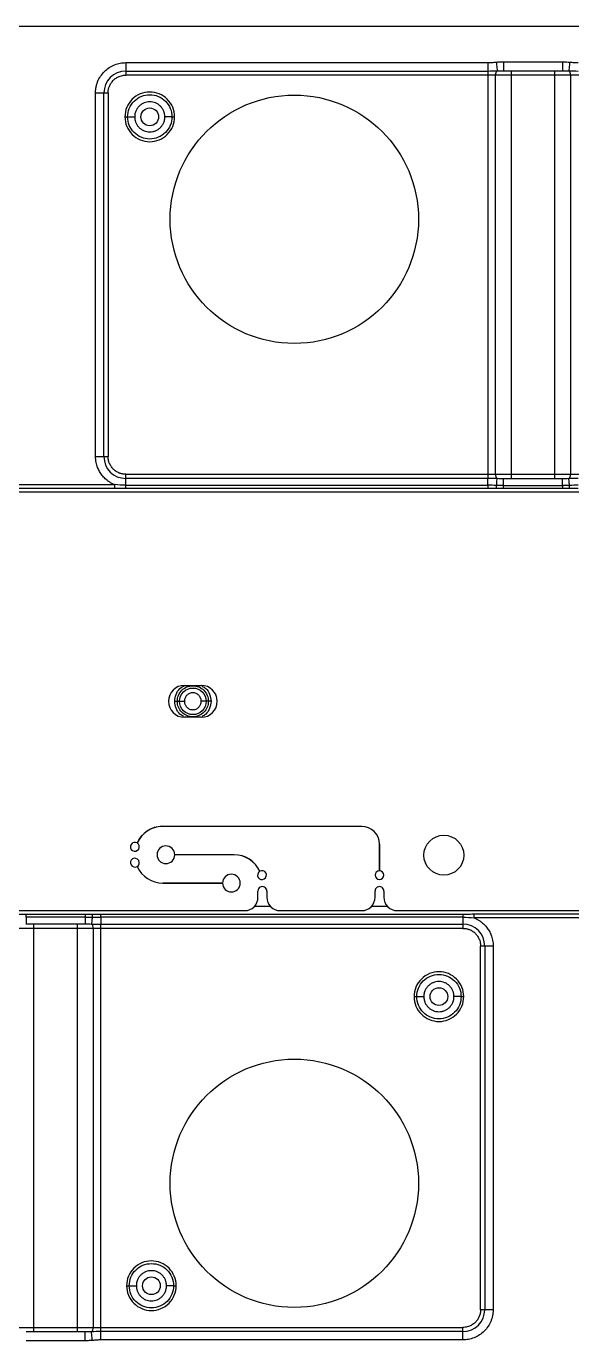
# Model space of a CAD drawing. Header units: millimetres. Extents: x -1 to 1576, y 30 to 633.
# Drawn here: x 1354.3 to 1415.8, y 485.1 to 633.3 of the extents above; entities that cross this region are included whole.
import ezdxf

# ---------------------------------------------------------------- set-up
doc = ezdxf.new("R2010")
doc.units = ezdxf.units.MM

msp = doc.modelspace()

# ---------------------------------------------------------------- linework, layer by layer
at = {"color": 7, "linetype": 'Continuous', "lineweight": 25}
for p, q in [((36.91, 633.28), (1518.3, 633.28)), ((1365.55, 629.19), (1406.36, 629.19)), ((1365.55, 629.19), (1365.55, 627.77)), ((1408.15, 629.27), (1414.77, 629.27)), ((1365.55, 628.24), (1406.36, 628.24)), ((1457.37, 627.77), (1365.55, 627.77)), ((1406.36, 628.24), (1406.36, 582.3)), ((1407.24, 582.77), (1407.24, 627.77)), ((1408.1, 628.27), (1408.15, 628.28)), ((1408.15, 628.27), (1414.77, 628.27)), ((1408.98, 628.27), (1408.98, 582.27)), ((1413.94, 582.27), (1413.94, 628.27)), ((1415.69, 627.77), (1415.69, 582.77)), ((1362.14, 584.77), (1362.14, 625.77)), ((1362.14, 625.77), (1363.55, 625.77)), ((1363.08, 584.77), (1363.08, 625.77)), ((1363.55, 625.77), (1363.55, 584.77)), ((1362.14, 584.77), (1363.55, 584.77)), ((1365.55, 581.53), (1365.55, 582.77)), ((1365.55, 582.77), (1457.37, 582.77)), ((1350.99, 581.6), (1364.29, 581.6)), ((1364.29, 581.16), (1350.99, 581.16)), ((1406.36, 582.3), (1365.55, 582.3)), ((1365.55, 581.53), (1406.36, 581.53)), ((1406.36, 581.16), (1365.55, 581.16)), ((1408.15, 582.27), (1408.1, 582.27)), ((1414.77, 582.27), (1408.15, 582.27)), ((1408.15, 581.5), (1414.77, 581.5)), ((1414.77, 581.17), (1408.15, 581.17)), ((1414.82, 582.27), (1414.77, 582.27)), ((1432.77, 580.77), (1342.33, 580.77)), ((1372.16, 558.97), (1374.06, 558.97)), ((1374.06, 555.37), (1372.16, 555.37)), ((1369.64, 543.08), (1392.15, 543.08)), ((1392.15, 543.07), (1369.64, 543.07)), ((1394.15, 538.07), (1394.15, 541.07)), ((1394.16, 541.07), (1394.16, 538.07)), ((1371.07, 539.88), (1377.75, 539.88)), ((1377.75, 539.87), (1371.07, 539.87)), ((1369.73, 536.68), (1376.45, 536.68)), ((1376.45, 536.67), (1369.73, 536.67)), ((1380.45, 535.07), (1380.45, 535.77)), ((1381.45, 535.77), (1381.45, 535.07)), ((1393.65, 535.07), (1393.65, 535.77)), ((1394.65, 535.77), (1394.65, 535.07)), ((1288.51, 533.57), (1378.95, 533.57)), ((1380.07, 534.07), (1381.83, 534.07)), ((1382.95, 533.57), (1392.15, 533.57)), ((1393.27, 534.07), (1395.03, 534.07)), ((1396.15, 533.57), (1486.59, 533.57)), ((1354.28, 532.07), (1354.33, 532.08)), ((1354.33, 533.17), (1360.95, 533.17)), ((1354.33, 532.84), (1354.33, 533.17)), ((1360.95, 532.84), (1354.33, 532.84)), ((1360.95, 532.09), (1361.05, 532.07)), ((1362.74, 533.18), (1403.55, 533.18)), ((1403.55, 532.82), (1362.74, 532.82)), ((1403.55, 532.82), (1403.55, 531.57)), ((1404.81, 533.19), (1418.11, 533.19)), ((1418.11, 532.75), (1404.81, 532.75)), ((1403.55, 531.57), (1311.73, 531.57)), ((1354.33, 532.07), (1360.95, 532.07)), ((1355.16, 532.07), (1355.16, 486.07)), ((1360.12, 486.07), (1360.12, 532.07)), ((1361.87, 531.57), (1361.87, 486.57)), ((1362.74, 532.04), (1403.55, 532.04)), ((1362.74, 486.1), (1362.74, 532.04)), ((1406.97, 529.57), (1405.55, 529.57)), ((1405.55, 488.57), (1405.55, 529.57)), ((1406.02, 529.57), (1406.02, 488.57)), ((1406.97, 529.57), (1406.97, 488.57)), ((1406.97, 488.57), (1405.55, 488.57)), ((1311.73, 486.57), (1403.55, 486.57)), ((1403.55, 485.16), (1403.55, 486.57)), ((1360.95, 486.07), (1354.33, 486.07)), ((1360.95, 485.07), (1354.33, 485.07)), ((1361, 486.07), (1360.95, 486.07)), ((1403.55, 486.1), (1362.74, 486.1)), ((1403.55, 485.16), (1362.74, 485.16))]:
    msp.add_line(p, q, dxfattribs=at)
for centre, radius in [((1384.55, 611.52), 14), ((1401.41, 539.82), 2.25), ((1384.55, 502.82), 14)]:
    msp.add_circle(centre, radius, dxfattribs=at)
at = {"color": 130}
msp.add_circle((1368.25, 623.07), 1, dxfattribs=at)
at = {"color": 141}
for centre, radius in [((1373.11, 557.17), 1.5), ((1400.85, 523.87), 1), ((1368.44, 491.27), 1)]:
    msp.add_circle(centre, radius, dxfattribs=at)
at = {"color": 7, "linetype": 'Continuous', "lineweight": 25}
for centre, radius, start, end in [((1365.55, 625.77), 2.47, 90, 180), ((1407.79, 627.85), 0.562, 132.435, 187.8232), ((1415.13, 627.85), 0.562, 352.1767, 47.5651), ((1365.55, 584.77), 2.47, 180, 270), ((1407.79, 582.7), 0.562, 172.1767, 227.5651), ((1415.13, 582.7), 0.562, 312.435, 7.8232), ((1372.16, 557.17), 1.8, 90, 270), ((1374.06, 557.17), 1.8, 270, 90), ((1369.73, 539.87), 3.21, 91.5822, 155.3856), ((1369.73, 539.87), 3.2, 91.5847, 155.403), ((1392.15, 541.07), 2, 360, 90), ((1392.15, 541.07), 1.99, 360, 90), ((1366.57, 540.77), 0.5, 60.3991, 59.2477), ((1370.07, 539.87), 1, 0.2862, 359.7133), ((1377.75, 536.67), 3.2, 24.6158, 89.9998), ((1377.75, 536.67), 3.19, 24.5983, 89.9998), ((1366.57, 538.97), 0.5, 300.7301, 299.5792), ((1369.73, 539.87), 3.2, 204.6089, 269.9998), ((1369.73, 539.87), 3.19, 204.5914, 269.9998), ((1380.91, 537.57), 0.5, 120.7513, 119.6), ((1394.15, 537.57), 0.5, 90.573, 89.427), ((1377.45, 536.67), 1, 180.286, 179.7136), ((1378.95, 535.07), 1.5, 270, 360), ((1380.95, 535.77), 0.5, 359.9998, 180), ((1382.95, 535.07), 1.5, 180, 270), ((1392.15, 535.07), 1.5, 270, 360), ((1394.15, 535.77), 0.5, 359.9998, 180), ((1396.15, 535.07), 1.5, 180, 270), ((1361.31, 531.65), 0.562, 352.1767, 47.5651), ((1403.55, 529.57), 2.47, 360, 90), ((1403.55, 488.57), 2.47, 270, 360), ((1361.31, 486.5), 0.562, 312.435, 7.8232)]:
    msp.add_arc(centre, radius, start, end, dxfattribs=at)
for points, knots in [([(1362.14, 625.77), (1362.14, 625.83), (1362.14, 625.96), (1362.15, 626.14), (1362.18, 626.32), (1362.21, 626.5), (1362.26, 626.68), (1362.31, 626.86), (1362.43, 627.19), (1362.68, 627.66), (1363.12, 628.2), (1363.66, 628.65), (1364.17, 628.91), (1364.6, 629.06), (1364.91, 629.13), (1365.23, 629.18), (1365.44, 629.18), (1365.55, 629.19)], [0, 0, 0, 0, 0.034552, 0.068858, 0.103016, 0.137128, 0.171294, 0.205615, 0.240191, 0.37006, 0.500029, 0.629897, 0.759866, 0.820152, 0.879909, 0.939678, 1, 1, 1, 1]), ([(1406.36, 629.19), (1406.44, 629.19), (1406.6, 629.19), (1406.83, 629.2), (1407.08, 629.23), (1407.25, 629.24), (1407.33, 629.25)], [0, 0, 0, 0, 0.232371, 0.485289, 0.737412, 1, 1, 1, 1]), ([(1406.36, 629.19), (1406.36, 628.98), (1406.36, 628.78), (1406.36, 628.44), (1406.36, 628.31), (1406.36, 628.24)], [0, 0, 0, 0, 0.5, 0.5, 1, 1, 1, 1]), ([(1407.33, 629.25), (1407.39, 629.25), (1407.51, 629.26), (1407.7, 629.27), (1407.92, 629.27), (1408.07, 629.27), (1408.15, 629.27)], [0, 0, 0, 0, 0.2078705, 0.4437567, 0.7077728, 1, 1, 1, 1]), ([(1407.33, 629.25), (1407.35, 629.01), (1407.37, 628.78), (1407.4, 628.43), (1407.41, 628.3), (1407.41, 628.26)], [0, 0, 0, 0, 0.5, 0.5, 1, 1, 1, 1]), ([(1408.15, 629.27), (1408.15, 629.01), (1408.15, 628.75), (1408.15, 628.38), (1408.15, 628.27), (1408.15, 628.27)], [0, 0, 0, 0, 0.5, 0.5, 1, 1, 1, 1]), ([(1414.77, 629.27), (1414.92, 629.27), (1415.2, 629.27), (1415.47, 629.25), (1415.59, 629.25)], [0, 0, 0, 0, 0.556213, 1, 1, 1, 1]), ([(1414.77, 629.27), (1414.77, 629.14), (1414.77, 629.01), (1414.77, 628.77), (1414.77, 628.66), (1414.77, 628.47), (1414.77, 628.4), (1414.77, 628.3), (1414.77, 628.27), (1414.77, 628.27)], [0, 0, 0, 0, 0.25, 0.25, 0.5, 0.5, 0.75, 0.75, 1, 1, 1, 1]), ([(1415.59, 629.25), (1415.57, 629.01), (1415.55, 628.78), (1415.52, 628.43), (1415.51, 628.3), (1415.51, 628.26)], [0, 0, 0, 0, 0.5, 0.5, 1, 1, 1, 1]), ([(1415.59, 629.25), (1415.67, 629.24), (1415.84, 629.23), (1416.09, 629.2), (1416.33, 629.19), (1416.48, 629.19), (1416.56, 629.19)], [0, 0, 0, 0, 0.26275, 0.514851, 0.767475, 1, 1, 1, 1]), ([(1363.55, 625.77), (1363.55, 625.82), (1363.55, 625.9), (1363.57, 626.02), (1363.58, 626.15), (1363.61, 626.27), (1363.65, 626.39), (1363.72, 626.6), (1363.87, 626.88), (1364.13, 627.2), (1364.44, 627.46), (1364.76, 627.62), (1365.05, 627.72), (1365.3, 627.76), (1365.47, 627.77), (1365.55, 627.77)], [0, 0, 0, 0, 0.040276, 0.080243, 0.120058, 0.159883, 0.199877, 0.240199, 0.370043, 0.500057, 0.629901, 0.759916, 0.840121, 0.919721, 1, 1, 1, 1]), ([(1371.05, 623.07), (1371.05, 623.44), (1370.98, 623.81), (1370.7, 624.48), (1370.49, 624.79), (1369.97, 625.31), (1369.66, 625.52), (1368.98, 625.8), (1368.62, 625.87), (1367.88, 625.87), (1367.52, 625.8), (1366.84, 625.52), (1366.53, 625.31), (1366.01, 624.79), (1365.8, 624.48), (1365.52, 623.81), (1365.45, 623.44), (1365.45, 623.07)], [0, 0, 0, 0, 0.125, 0.125, 0.25, 0.25, 0.375, 0.375, 0.5, 0.5, 0.625, 0.625, 0.75, 0.75, 0.875, 0.875, 1, 1, 1, 1]), ([(1365.75, 623.07), (1365.75, 623.4), (1365.82, 623.73), (1366.07, 624.33), (1366.25, 624.61), (1366.71, 625.07), (1366.99, 625.26), (1367.6, 625.51), (1367.92, 625.57), (1368.58, 625.57), (1368.91, 625.51), (1369.51, 625.26), (1369.79, 625.07), (1370.25, 624.61), (1370.44, 624.33), (1370.69, 623.73), (1370.75, 623.4), (1370.75, 623.07)], [0, 0, 0, 0, 0.125, 0.125, 0.25, 0.25, 0.375, 0.375, 0.5, 0.5, 0.625, 0.625, 0.75, 0.75, 0.875, 0.875, 1, 1, 1, 1]), ([(1369.95, 623.07), (1369.95, 623.12), (1369.95, 623.21), (1369.93, 623.34), (1369.91, 623.47), (1369.87, 623.6), (1369.8, 623.79), (1369.67, 624.02), (1369.46, 624.28), (1369.2, 624.5), (1368.91, 624.65), (1368.59, 624.75), (1368.25, 624.78), (1367.92, 624.75), (1367.6, 624.65), (1367.3, 624.5), (1367.04, 624.28), (1366.83, 624.02), (1366.69, 623.76), (1366.6, 623.51), (1366.56, 623.3), (1366.55, 623.15), (1366.55, 623.07)], [0, 0, 0, 0, 0.025179, 0.05013, 0.075011, 0.099978, 0.125186, 0.187587, 0.250092, 0.312501, 0.375011, 0.437474, 0.50004, 0.562505, 0.625066, 0.687464, 0.749971, 0.812374, 0.874873, 0.916678, 0.958145, 1, 1, 1, 1]), ([(1365.45, 623.07), (1365.53, 623.07), (1365.61, 623.07), (1365.72, 623.07), (1365.75, 623.07), (1365.75, 623.07)], [0, 0, 0, 0, 0.5, 0.5, 1, 1, 1, 1]), ([(1365.45, 623.07), (1365.45, 622.71), (1365.52, 622.34), (1365.8, 621.66), (1366.01, 621.35), (1366.53, 620.83), (1366.84, 620.63), (1367.52, 620.35), (1367.88, 620.27), (1368.62, 620.27), (1368.98, 620.35), (1369.66, 620.63), (1369.97, 620.83), (1370.49, 621.35), (1370.7, 621.66), (1370.98, 622.34), (1371.05, 622.71), (1371.05, 623.07)], [0, 0, 0, 0, 0.125, 0.125, 0.25, 0.25, 0.375, 0.375, 0.5, 0.5, 0.625, 0.625, 0.75, 0.75, 0.875, 0.875, 1, 1, 1, 1]), ([(1370.75, 623.07), (1370.75, 622.75), (1370.69, 622.42), (1370.44, 621.81), (1370.25, 621.54), (1369.79, 621.07), (1369.51, 620.89), (1368.91, 620.64), (1368.58, 620.57), (1367.92, 620.57), (1367.6, 620.64), (1366.99, 620.89), (1366.71, 621.07), (1366.25, 621.54), (1366.07, 621.81), (1365.82, 622.42), (1365.75, 622.75), (1365.75, 623.07)], [0, 0, 0, 0, 0.125, 0.125, 0.25, 0.25, 0.375, 0.375, 0.5, 0.5, 0.625, 0.625, 0.75, 0.75, 0.875, 0.875, 1, 1, 1, 1]), ([(1365.75, 623.07), (1365.75, 623.07), (1365.84, 623.07), (1366.13, 623.07), (1366.34, 623.07), (1366.55, 623.07)], [0, 0, 0, 0, 0.5, 0.5, 1, 1, 1, 1]), ([(1366.55, 623.07), (1366.55, 623.03), (1366.55, 622.94), (1366.57, 622.81), (1366.6, 622.68), (1366.63, 622.55), (1366.7, 622.36), (1366.83, 622.12), (1367.04, 621.86), (1367.3, 621.65), (1367.6, 621.49), (1367.92, 621.39), (1368.25, 621.36), (1368.58, 621.39), (1368.91, 621.49), (1369.2, 621.65), (1369.46, 621.86), (1369.67, 622.12), (1369.81, 622.39), (1369.9, 622.63), (1369.94, 622.85), (1369.95, 623), (1369.95, 623.07)], [0, 0, 0, 0, 0.025108, 0.050018, 0.074887, 0.09987, 0.125122, 0.187514, 0.250079, 0.312484, 0.374988, 0.437452, 0.500017, 0.562482, 0.625047, 0.687453, 0.749962, 0.812367, 0.874868, 0.916676, 0.958145, 1, 1, 1, 1]), ([(1370.75, 623.07), (1370.75, 623.07), (1370.66, 623.07), (1370.37, 623.07), (1370.16, 623.07), (1369.95, 623.07)], [0, 0, 0, 0, 0.5, 0.5, 1, 1, 1, 1]), ([(1370.75, 623.07), (1370.75, 623.07), (1370.78, 623.07), (1370.89, 623.07), (1370.97, 623.07), (1371.05, 623.07)], [0, 0, 0, 0, 0.5, 0.5, 1, 1, 1, 1]), ([(1364.29, 581.6), (1364.24, 581.62), (1364.14, 581.66), (1363.99, 581.74), (1363.84, 581.81), (1363.7, 581.9), (1363.56, 581.99), (1363.34, 582.17), (1363.04, 582.44), (1362.72, 582.85), (1362.46, 583.3), (1362.29, 583.73), (1362.2, 584.11), (1362.15, 584.44), (1362.14, 584.66), (1362.14, 584.77)], [0, 0, 0, 0, 0.040883, 0.08158, 0.122187, 0.162802, 0.203521, 0.244441, 0.372171, 0.500035, 0.627766, 0.75563, 0.837187, 0.918385, 1, 1, 1, 1]), ([(1365.55, 582.77), (1365.51, 582.77), (1365.42, 582.78), (1365.3, 582.79), (1365.18, 582.81), (1365.05, 582.83), (1364.93, 582.87), (1364.73, 582.94), (1364.44, 583.09), (1364.13, 583.35), (1363.87, 583.67), (1363.7, 583.99), (1363.61, 584.27), (1363.56, 584.52), (1363.55, 584.69), (1363.55, 584.77)], [0, 0, 0, 0, 0.040276, 0.080243, 0.120058, 0.159883, 0.199877, 0.240199, 0.370043, 0.500057, 0.629901, 0.759916, 0.840121, 0.919721, 1, 1, 1, 1]), ([(1364.29, 581.6), (1364.29, 581.51), (1364.29, 581.42), (1364.29, 581.26), (1364.29, 581.2), (1364.29, 581.16)], [0, 0, 0, 0, 0.5, 0.5, 1, 1, 1, 1]), ([(1365.55, 581.16), (1365.46, 581.16), (1365.25, 581.16), (1364.92, 581.16), (1364.59, 581.16), (1364.38, 581.16), (1364.29, 581.16)], [0, 0, 0, 0, 0.221378, 0.492164, 0.7995, 1, 1, 1, 1]), ([(1406.36, 581.53), (1406.36, 581.7), (1406.36, 581.87), (1406.36, 582.14), (1406.36, 582.24), (1406.36, 582.3)], [0, 0, 0, 0, 0.5, 0.5, 1, 1, 1, 1]), ([(1407.36, 581.17), (1407.17, 581.17), (1406.83, 581.17), (1406.5, 581.17), (1406.36, 581.16)], [0, 0, 0, 0, 0.580575, 1, 1, 1, 1]), ([(1407.35, 581.51), (1407.37, 581.7), (1407.38, 581.88), (1407.4, 582.16), (1407.41, 582.25), (1407.41, 582.28)], [0, 0, 0, 0, 0.5, 0.5, 1, 1, 1, 1]), ([(1408.15, 581.17), (1408, 581.17), (1407.74, 581.17), (1407.48, 581.17), (1407.36, 581.17)], [0, 0, 0, 0, 0.548125, 1, 1, 1, 1]), ([(1408.15, 581.5), (1408.15, 581.72), (1408.15, 581.92), (1408.15, 582.2), (1408.15, 582.27), (1408.15, 582.27)], [0, 0, 0, 0, 0.5, 0.5, 1, 1, 1, 1]), ([(1414.77, 581.5), (1414.77, 581.72), (1414.77, 581.92), (1414.77, 582.2), (1414.77, 582.27), (1414.77, 582.27)], [0, 0, 0, 0, 0.5, 0.5, 1, 1, 1, 1]), ([(1415.56, 581.17), (1415.44, 581.17), (1415.18, 581.17), (1414.92, 581.17), (1414.77, 581.17)], [0, 0, 0, 0, 0.452244, 1, 1, 1, 1]), ([(1415.57, 581.51), (1415.56, 581.7), (1415.54, 581.88), (1415.52, 582.16), (1415.51, 582.25), (1415.51, 582.28)], [0, 0, 0, 0, 0.5, 0.5, 1, 1, 1, 1]), ([(1416.56, 581.16), (1416.42, 581.17), (1416.09, 581.17), (1415.76, 581.17), (1415.56, 581.17)], [0, 0, 0, 0, 0.420474, 1, 1, 1, 1]), ([(1371.06, 557.17), (1371.09, 557.44), (1371.15, 557.97), (1371.58, 558.63), (1372, 558.87), (1372.18, 558.97)], [0, 0, 0, 0, 0.3587, 0.717054, 1, 1, 1, 1]), ([(1371.36, 557.17), (1371.36, 557.4), (1371.4, 557.63), (1371.58, 558.05), (1371.71, 558.25), (1372.03, 558.57), (1372.22, 558.7), (1372.65, 558.88), (1372.88, 558.92), (1373.34, 558.92), (1373.56, 558.88), (1373.99, 558.7), (1374.18, 558.57), (1374.51, 558.25), (1374.63, 558.05), (1374.81, 557.63), (1374.86, 557.4), (1374.86, 557.17)], [0, 0, 0, 0, 0.125, 0.125, 0.25, 0.25, 0.375, 0.375, 0.5, 0.5, 0.625, 0.625, 0.75, 0.75, 0.875, 0.875, 1, 1, 1, 1]), ([(1374.17, 558.88), (1374.31, 558.8), (1374.67, 558.59), (1375.06, 557.97), (1375.12, 557.44), (1375.16, 557.17)], [0, 0, 0, 0, 0.222664, 0.61124, 1, 1, 1, 1]), ([(1374.06, 557.17), (1374.06, 557.2), (1374.05, 557.27), (1374.04, 557.36), (1374.02, 557.45), (1373.97, 557.57), (1373.9, 557.7), (1373.78, 557.85), (1373.64, 557.97), (1373.42, 558.09), (1373.11, 558.15), (1372.79, 558.09), (1372.57, 557.97), (1372.43, 557.85), (1372.31, 557.7), (1372.22, 557.54), (1372.17, 557.36), (1372.16, 557.24), (1372.16, 557.17)], [0, 0, 0, 0, 0.0314551, 0.0626259, 0.093818, 0.1253369, 0.1877769, 0.250402, 0.3128503, 0.3754748, 0.5000722, 0.6246593, 0.6871036, 0.749734, 0.8121803, 0.8748037, 0.9373549, 1, 1, 1, 1]), ([(1371.06, 557.17), (1371.13, 557.17), (1371.21, 557.17), (1371.32, 557.17), (1371.36, 557.17), (1371.36, 557.17)], [0, 0, 0, 0, 0.5, 0.5, 1, 1, 1, 1]), ([(1372.04, 555.47), (1371.9, 555.55), (1371.54, 555.76), (1371.15, 556.38), (1371.09, 556.91), (1371.06, 557.17)], [0, 0, 0, 0, 0.222976, 0.611348, 1, 1, 1, 1]), ([(1371.06, 557.17), (1371.13, 557.17), (1371.21, 557.17), (1371.32, 557.17), (1371.36, 557.17), (1371.36, 557.17)], [0, 0, 0, 0, 0.5, 0.5, 1, 1, 1, 1]), ([(1371.36, 557.17), (1371.36, 557.17), (1371.44, 557.17), (1371.74, 557.17), (1371.95, 557.17), (1372.16, 557.17)], [0, 0, 0, 0, 0.5, 0.5, 1, 1, 1, 1]), ([(1374.86, 557.17), (1374.86, 556.94), (1374.81, 556.71), (1374.63, 556.29), (1374.51, 556.1), (1374.18, 555.77), (1373.99, 555.64), (1373.56, 555.47), (1373.34, 555.42), (1372.88, 555.42), (1372.65, 555.47), (1372.22, 555.64), (1372.03, 555.77), (1371.71, 556.1), (1371.58, 556.29), (1371.4, 556.71), (1371.36, 556.94), (1371.36, 557.17)], [0, 0, 0, 0, 0.125, 0.125, 0.25, 0.25, 0.375, 0.375, 0.5, 0.5, 0.625, 0.625, 0.75, 0.75, 0.875, 0.875, 1, 1, 1, 1]), ([(1372.16, 557.17), (1372.16, 557.14), (1372.16, 557.08), (1372.17, 556.99), (1372.2, 556.9), (1372.24, 556.78), (1372.31, 556.64), (1372.43, 556.5), (1372.57, 556.38), (1372.79, 556.26), (1373.11, 556.2), (1373.42, 556.26), (1373.64, 556.38), (1373.78, 556.5), (1373.9, 556.64), (1373.99, 556.81), (1374.05, 556.99), (1374.05, 557.11), (1374.06, 557.17)], [0, 0, 0, 0, 0.031455, 0.062625, 0.093817, 0.125335, 0.187776, 0.2504, 0.312847, 0.375471, 0.500068, 0.624661, 0.687107, 0.749738, 0.812184, 0.874806, 0.937357, 1, 1, 1, 1]), ([(1374.86, 557.17), (1374.86, 557.17), (1374.77, 557.17), (1374.47, 557.17), (1374.27, 557.17), (1374.06, 557.17)], [0, 0, 0, 0, 0.5, 0.5, 1, 1, 1, 1]), ([(1375.16, 557.17), (1375.12, 556.91), (1375.06, 556.37), (1374.67, 555.75), (1374.3, 555.54), (1374.16, 555.46)], [0, 0, 0, 0, 0.385162, 0.770147, 1, 1, 1, 1]), ([(1375.16, 557.17), (1375.08, 557.17), (1375, 557.17), (1374.89, 557.17), (1374.86, 557.17), (1374.86, 557.17)], [0, 0, 0, 0, 0.5, 0.5, 1, 1, 1, 1]), ([(1353.54, 533.18), (1353.66, 533.18), (1353.92, 533.17), (1354.18, 533.17), (1354.33, 533.17)], [0, 0, 0, 0, 0.4522442, 1, 1, 1, 1]), ([(1354.33, 532.84), (1354.33, 532.62), (1354.33, 532.43), (1354.33, 532.15), (1354.33, 532.07), (1354.33, 532.07)], [0, 0, 0, 0, 0.5, 0.5, 1, 1, 1, 1]), ([(1360.95, 533.17), (1361.1, 533.17), (1361.36, 533.17), (1361.62, 533.18), (1361.74, 533.18)], [0, 0, 0, 0, 0.548125, 1, 1, 1, 1]), ([(1360.95, 532.84), (1360.95, 532.62), (1360.95, 532.43), (1360.95, 532.15), (1360.95, 532.07), (1360.95, 532.07)], [0, 0, 0, 0, 0.5, 0.5, 1, 1, 1, 1]), ([(1361.75, 532.83), (1361.74, 532.64), (1361.72, 532.46), (1361.7, 532.19), (1361.69, 532.1), (1361.69, 532.06)], [0, 0, 0, 0, 0.5, 0.5, 1, 1, 1, 1]), ([(1361.74, 533.18), (1361.94, 533.18), (1362.27, 533.18), (1362.6, 533.18), (1362.74, 533.18)], [0, 0, 0, 0, 0.580575, 1, 1, 1, 1]), ([(1362.74, 532.82), (1362.74, 532.64), (1362.74, 532.48), (1362.74, 532.21), (1362.74, 532.1), (1362.74, 532.04)], [0, 0, 0, 0, 0.5, 0.5, 1, 1, 1, 1]), ([(1403.55, 533.18), (1403.64, 533.18), (1403.85, 533.18), (1404.19, 533.18), (1404.51, 533.19), (1404.73, 533.19), (1404.81, 533.19)], [0, 0, 0, 0, 0.221378, 0.492164, 0.7995, 1, 1, 1, 1]), ([(1404.81, 532.75), (1404.81, 532.84), (1404.81, 532.93), (1404.81, 533.08), (1404.81, 533.15), (1404.81, 533.19)], [0, 0, 0, 0, 0.5, 0.5, 1, 1, 1, 1]), ([(1404.81, 532.75), (1404.86, 532.73), (1404.96, 532.68), (1405.11, 532.61), (1405.26, 532.53), (1405.4, 532.45), (1405.54, 532.35), (1405.76, 532.18), (1406.06, 531.91), (1406.39, 531.5), (1406.65, 531.05), (1406.81, 530.62), (1406.91, 530.23), (1406.96, 529.9), (1406.96, 529.68), (1406.97, 529.57)], [0, 0, 0, 0, 0.040883, 0.08158, 0.122187, 0.162802, 0.203521, 0.244441, 0.372171, 0.500035, 0.627766, 0.75563, 0.837187, 0.918385, 1, 1, 1, 1]), ([(1403.55, 531.57), (1403.59, 531.57), (1403.68, 531.57), (1403.8, 531.56), (1403.93, 531.54), (1404.05, 531.51), (1404.17, 531.48), (1404.38, 531.4), (1404.66, 531.26), (1404.97, 531), (1405.23, 530.68), (1405.4, 530.36), (1405.49, 530.07), (1405.54, 529.82), (1405.55, 529.66), (1405.55, 529.57)], [0, 0, 0, 0, 0.040276, 0.080243, 0.120058, 0.159883, 0.199877, 0.240199, 0.370043, 0.500057, 0.629901, 0.759916, 0.840121, 0.919721, 1, 1, 1, 1]), ([(1403.65, 523.87), (1403.65, 524.24), (1403.58, 524.61), (1403.3, 525.28), (1403.09, 525.59), (1402.57, 526.11), (1402.26, 526.32), (1401.58, 526.6), (1401.22, 526.67), (1400.48, 526.67), (1400.12, 526.6), (1399.44, 526.32), (1399.13, 526.11), (1398.61, 525.59), (1398.4, 525.28), (1398.12, 524.61), (1398.05, 524.24), (1398.05, 523.87)], [0, 0, 0, 0, 0.125, 0.125, 0.25, 0.25, 0.375, 0.375, 0.5, 0.5, 0.625, 0.625, 0.75, 0.75, 0.875, 0.875, 1, 1, 1, 1]), ([(1398.35, 523.87), (1398.35, 524.2), (1398.42, 524.53), (1398.67, 525.13), (1398.85, 525.41), (1399.31, 525.87), (1399.59, 526.06), (1400.2, 526.31), (1400.52, 526.37), (1401.18, 526.37), (1401.51, 526.31), (1402.11, 526.06), (1402.39, 525.87), (1402.85, 525.41), (1403.04, 525.13), (1403.29, 524.53), (1403.35, 524.2), (1403.35, 523.87)], [0, 0, 0, 0, 0.125, 0.125, 0.25, 0.25, 0.375, 0.375, 0.5, 0.5, 0.625, 0.625, 0.75, 0.75, 0.875, 0.875, 1, 1, 1, 1]), ([(1402.55, 523.87), (1402.55, 523.92), (1402.55, 524.01), (1402.53, 524.14), (1402.51, 524.27), (1402.47, 524.4), (1402.4, 524.59), (1402.27, 524.82), (1402.06, 525.08), (1401.8, 525.3), (1401.51, 525.45), (1401.19, 525.55), (1400.85, 525.58), (1400.52, 525.55), (1400.2, 525.45), (1399.9, 525.3), (1399.64, 525.08), (1399.43, 524.82), (1399.29, 524.56), (1399.2, 524.31), (1399.16, 524.1), (1399.15, 523.95), (1399.15, 523.87)], [0, 0, 0, 0, 0.025179, 0.05013, 0.075011, 0.099978, 0.125186, 0.187587, 0.250092, 0.312501, 0.37501, 0.437474, 0.50004, 0.562505, 0.625066, 0.687464, 0.749971, 0.812374, 0.874873, 0.916678, 0.958145, 1, 1, 1, 1]), ([(1398.05, 523.87), (1398.05, 523.51), (1398.12, 523.14), (1398.4, 522.46), (1398.61, 522.15), (1399.13, 521.63), (1399.44, 521.43), (1400.12, 521.15), (1400.48, 521.07), (1401.22, 521.07), (1401.58, 521.15), (1402.26, 521.43), (1402.57, 521.63), (1403.09, 522.15), (1403.3, 522.46), (1403.58, 523.14), (1403.65, 523.51), (1403.65, 523.87)], [0, 0, 0, 0, 0.125, 0.125, 0.25, 0.25, 0.375, 0.375, 0.5, 0.5, 0.625, 0.625, 0.75, 0.75, 0.875, 0.875, 1, 1, 1, 1]), ([(1398.05, 523.87), (1398.13, 523.87), (1398.21, 523.87), (1398.32, 523.87), (1398.35, 523.87), (1398.35, 523.87)], [0, 0, 0, 0, 0.5, 0.5, 1, 1, 1, 1]), ([(1403.35, 523.87), (1403.35, 523.55), (1403.29, 523.22), (1403.04, 522.61), (1402.85, 522.34), (1402.39, 521.87), (1402.11, 521.69), (1401.51, 521.44), (1401.18, 521.37), (1400.52, 521.37), (1400.2, 521.44), (1399.59, 521.69), (1399.31, 521.87), (1398.85, 522.34), (1398.67, 522.61), (1398.42, 523.22), (1398.35, 523.55), (1398.35, 523.87)], [0, 0, 0, 0, 0.125, 0.125, 0.25, 0.25, 0.375, 0.375, 0.5, 0.5, 0.625, 0.625, 0.75, 0.75, 0.875, 0.875, 1, 1, 1, 1]), ([(1398.35, 523.87), (1398.35, 523.87), (1398.44, 523.87), (1398.73, 523.87), (1398.94, 523.87), (1399.15, 523.87)], [0, 0, 0, 0, 0.5, 0.5, 1, 1, 1, 1]), ([(1399.15, 523.87), (1399.15, 523.83), (1399.15, 523.74), (1399.17, 523.61), (1399.2, 523.48), (1399.23, 523.35), (1399.3, 523.16), (1399.43, 522.92), (1399.64, 522.66), (1399.9, 522.45), (1400.2, 522.29), (1400.52, 522.19), (1400.85, 522.16), (1401.18, 522.19), (1401.51, 522.29), (1401.8, 522.45), (1402.06, 522.66), (1402.27, 522.92), (1402.41, 523.19), (1402.5, 523.43), (1402.54, 523.65), (1402.55, 523.8), (1402.55, 523.87)], [0, 0, 0, 0, 0.025108, 0.050018, 0.074887, 0.09987, 0.125122, 0.187514, 0.250079, 0.312484, 0.374988, 0.437452, 0.500017, 0.562482, 0.625047, 0.687453, 0.749962, 0.812367, 0.874868, 0.916676, 0.958145, 1, 1, 1, 1]), ([(1403.35, 523.87), (1403.35, 523.87), (1403.26, 523.87), (1402.97, 523.87), (1402.76, 523.87), (1402.55, 523.87)], [0, 0, 0, 0, 0.5, 0.5, 1, 1, 1, 1]), ([(1403.35, 523.87), (1403.35, 523.87), (1403.38, 523.87), (1403.49, 523.87), (1403.57, 523.87), (1403.65, 523.87)], [0, 0, 0, 0, 0.5, 0.5, 1, 1, 1, 1]), ([(1371.24, 491.27), (1371.24, 491.64), (1371.16, 492.01), (1370.88, 492.68), (1370.68, 492.99), (1370.16, 493.51), (1369.85, 493.72), (1369.17, 494), (1368.8, 494.07), (1368.07, 494.07), (1367.7, 494), (1367.03, 493.72), (1366.72, 493.51), (1366.2, 492.99), (1365.99, 492.68), (1365.71, 492.01), (1365.64, 491.64), (1365.64, 491.27)], [0, 0, 0, 0, 0.125, 0.125, 0.25, 0.25, 0.375, 0.375, 0.5, 0.5, 0.625, 0.625, 0.75, 0.75, 0.875, 0.875, 1, 1, 1, 1]), ([(1365.94, 491.27), (1365.94, 491.6), (1366, 491.93), (1366.25, 492.53), (1366.44, 492.81), (1366.9, 493.27), (1367.18, 493.46), (1367.78, 493.71), (1368.11, 493.77), (1368.77, 493.77), (1369.09, 493.71), (1369.7, 493.46), (1369.97, 493.27), (1370.44, 492.81), (1370.62, 492.53), (1370.87, 491.93), (1370.94, 491.6), (1370.94, 491.27)], [0, 0, 0, 0, 0.125, 0.125, 0.25, 0.25, 0.375, 0.375, 0.5, 0.5, 0.625, 0.625, 0.75, 0.75, 0.875, 0.875, 1, 1, 1, 1]), ([(1370.14, 491.27), (1370.14, 491.32), (1370.13, 491.41), (1370.12, 491.54), (1370.09, 491.67), (1370.06, 491.8), (1369.99, 491.99), (1369.86, 492.22), (1369.65, 492.48), (1369.39, 492.7), (1369.09, 492.85), (1368.77, 492.95), (1368.44, 492.98), (1368.1, 492.95), (1367.78, 492.85), (1367.49, 492.7), (1367.23, 492.48), (1367.01, 492.22), (1366.87, 491.96), (1366.79, 491.71), (1366.75, 491.5), (1366.74, 491.35), (1366.74, 491.27)], [0, 0, 0, 0, 0.025179, 0.05013, 0.075011, 0.099978, 0.125186, 0.187587, 0.250092, 0.312501, 0.37501, 0.437474, 0.50004, 0.562505, 0.625066, 0.687464, 0.749971, 0.812374, 0.874873, 0.916678, 0.958145, 1, 1, 1, 1]), ([(1365.64, 491.27), (1365.64, 490.91), (1365.71, 490.54), (1365.99, 489.86), (1366.2, 489.55), (1366.72, 489.03), (1367.03, 488.83), (1367.7, 488.55), (1368.07, 488.47), (1368.8, 488.47), (1369.17, 488.55), (1369.85, 488.83), (1370.16, 489.03), (1370.68, 489.55), (1370.88, 489.86), (1371.16, 490.54), (1371.24, 490.91), (1371.24, 491.27)], [0, 0, 0, 0, 0.125, 0.125, 0.25, 0.25, 0.375, 0.375, 0.5, 0.5, 0.625, 0.625, 0.75, 0.75, 0.875, 0.875, 1, 1, 1, 1]), ([(1365.64, 491.27), (1365.72, 491.27), (1365.79, 491.27), (1365.91, 491.27), (1365.94, 491.27), (1365.94, 491.27)], [0, 0, 0, 0, 0.5, 0.5, 1, 1, 1, 1]), ([(1370.94, 491.27), (1370.94, 490.95), (1370.87, 490.62), (1370.62, 490.01), (1370.44, 489.74), (1369.97, 489.27), (1369.7, 489.09), (1369.09, 488.84), (1368.77, 488.77), (1368.11, 488.77), (1367.78, 488.84), (1367.18, 489.09), (1366.9, 489.27), (1366.44, 489.74), (1366.25, 490.01), (1366, 490.62), (1365.94, 490.95), (1365.94, 491.27)], [0, 0, 0, 0, 0.125, 0.125, 0.25, 0.25, 0.375, 0.375, 0.5, 0.5, 0.625, 0.625, 0.75, 0.75, 0.875, 0.875, 1, 1, 1, 1]), ([(1365.94, 491.27), (1365.94, 491.27), (1366.02, 491.27), (1366.32, 491.27), (1366.53, 491.27), (1366.74, 491.27)], [0, 0, 0, 0, 0.5, 0.5, 1, 1, 1, 1]), ([(1365.94, 491.27), (1365.94, 491.27), (1366.02, 491.27), (1366.32, 491.27), (1366.53, 491.27), (1366.74, 491.27)], [0, 0, 0, 0, 0.5, 0.5, 1, 1, 1, 1]), ([(1366.74, 491.27), (1366.74, 491.23), (1366.74, 491.14), (1366.76, 491.01), (1366.78, 490.88), (1366.82, 490.75), (1366.89, 490.56), (1367.01, 490.32), (1367.23, 490.06), (1367.49, 489.85), (1367.78, 489.69), (1368.1, 489.59), (1368.44, 489.56), (1368.77, 489.59), (1369.09, 489.69), (1369.39, 489.85), (1369.65, 490.06), (1369.86, 490.32), (1370, 490.59), (1370.08, 490.83), (1370.13, 491.05), (1370.14, 491.2), (1370.14, 491.27)], [0, 0, 0, 0, 0.025108, 0.050018, 0.074887, 0.09987, 0.125122, 0.187514, 0.250079, 0.312484, 0.374988, 0.437452, 0.500017, 0.562482, 0.625047, 0.687453, 0.749962, 0.812367, 0.874868, 0.916676, 0.958145, 1, 1, 1, 1]), ([(1370.94, 491.27), (1370.94, 491.27), (1370.85, 491.27), (1370.56, 491.27), (1370.35, 491.27), (1370.14, 491.27)], [0, 0, 0, 0, 0.5, 0.5, 1, 1, 1, 1]), ([(1370.94, 491.27), (1370.94, 491.27), (1370.97, 491.27), (1371.08, 491.27), (1371.16, 491.27), (1371.24, 491.27)], [0, 0, 0, 0, 0.5, 0.5, 1, 1, 1, 1]), ([(1406.97, 488.57), (1406.96, 488.51), (1406.96, 488.39), (1406.95, 488.2), (1406.92, 488.02), (1406.89, 487.84), (1406.84, 487.67), (1406.79, 487.49), (1406.67, 487.16), (1406.43, 486.68), (1405.98, 486.14), (1405.44, 485.7), (1404.93, 485.43), (1404.5, 485.29), (1404.19, 485.21), (1403.87, 485.17), (1403.66, 485.16), (1403.55, 485.16)], [0, 0, 0, 0, 0.034552, 0.068858, 0.103016, 0.137128, 0.171294, 0.205615, 0.240191, 0.37006, 0.500029, 0.629897, 0.759866, 0.820152, 0.879909, 0.939678, 1, 1, 1, 1]), ([(1405.55, 488.57), (1405.55, 488.53), (1405.55, 488.45), (1405.54, 488.32), (1405.52, 488.2), (1405.49, 488.08), (1405.45, 487.96), (1405.38, 487.75), (1405.24, 487.47), (1404.97, 487.15), (1404.66, 486.89), (1404.34, 486.72), (1404.05, 486.63), (1403.8, 486.58), (1403.64, 486.58), (1403.55, 486.57)], [0, 0, 0, 0, 0.040276, 0.080243, 0.120058, 0.159883, 0.199877, 0.240199, 0.370043, 0.500057, 0.629901, 0.759916, 0.840121, 0.919721, 1, 1, 1, 1]), ([(1360.95, 485.07), (1360.95, 485.33), (1360.95, 485.6), (1360.95, 485.97), (1360.95, 486.07), (1360.95, 486.07)], [0, 0, 0, 0, 0.5, 0.5, 1, 1, 1, 1]), ([(1361.77, 485.1), (1361.71, 485.09), (1361.59, 485.09), (1361.4, 485.08), (1361.18, 485.07), (1361.03, 485.07), (1360.95, 485.07)], [0, 0, 0, 0, 0.207871, 0.443757, 0.707773, 1, 1, 1, 1]), ([(1361.77, 485.1), (1361.75, 485.33), (1361.73, 485.56), (1361.7, 485.92), (1361.69, 486.04), (1361.69, 486.08)], [0, 0, 0, 0, 0.5, 0.5, 1, 1, 1, 1]), ([(1362.74, 485.16), (1362.66, 485.16), (1362.51, 485.16), (1362.27, 485.14), (1362.02, 485.12), (1361.85, 485.11), (1361.77, 485.1)], [0, 0, 0, 0, 0.2323707, 0.4852888, 0.7374116, 1, 1, 1, 1]), ([(1362.74, 485.16), (1362.74, 485.36), (1362.74, 485.57), (1362.74, 485.9), (1362.74, 486.03), (1362.74, 486.1)], [0, 0, 0, 0, 0.5, 0.5, 1, 1, 1, 1])]:
    msp.add_open_spline(points, degree=3, knots=knots, dxfattribs=at)
for points in [[(1406.36, 628.24), (1406.73, 628.24), (1407.09, 628.25), (1407.41, 628.26)], [(1407.41, 628.26), (1407.65, 628.27), (1407.89, 628.27), (1408.15, 628.27)], [(1414.77, 628.27), (1415.03, 628.27), (1415.27, 628.27), (1415.51, 628.26)], [(1415.51, 628.26), (1415.83, 628.25), (1416.2, 628.24), (1416.56, 628.24)], [(1365.55, 581.53), (1365.13, 581.53), (1364.71, 581.55), (1364.29, 581.6)], [(1365.55, 581.16), (1365.55, 581.24), (1365.55, 581.37), (1365.55, 581.53)], [(1407.41, 582.28), (1407.09, 582.29), (1406.73, 582.3), (1406.36, 582.3)], [(1406.36, 581.53), (1406.36, 581.37), (1406.36, 581.24), (1406.36, 581.16)], [(1407.35, 581.51), (1407.01, 581.52), (1406.69, 581.53), (1406.36, 581.53)], [(1407.36, 581.17), (1407.36, 581.24), (1407.35, 581.37), (1407.35, 581.51)], [(1408.15, 581.5), (1407.89, 581.5), (1407.62, 581.51), (1407.35, 581.51)], [(1408.15, 582.27), (1407.89, 582.27), (1407.65, 582.27), (1407.41, 582.28)], [(1408.15, 581.17), (1408.15, 581.24), (1408.15, 581.36), (1408.15, 581.5)], [(1415.51, 582.28), (1415.27, 582.27), (1415.03, 582.27), (1414.77, 582.27)], [(1415.57, 581.51), (1415.3, 581.51), (1415.04, 581.5), (1414.77, 581.5)], [(1414.77, 581.5), (1414.77, 581.36), (1414.77, 581.24), (1414.77, 581.17)], [(1416.56, 582.3), (1416.2, 582.3), (1415.83, 582.29), (1415.51, 582.28)], [(1415.56, 581.17), (1415.57, 581.24), (1415.57, 581.37), (1415.57, 581.51)], [(1416.56, 581.53), (1416.24, 581.53), (1415.91, 581.52), (1415.57, 581.51)], [(1360.95, 533.17), (1360.95, 533.11), (1360.95, 532.98), (1360.95, 532.84)], [(1360.95, 532.84), (1361.22, 532.84), (1361.48, 532.84), (1361.75, 532.83)], [(1361.74, 533.18), (1361.75, 533.11), (1361.75, 532.98), (1361.75, 532.83)], [(1361.75, 532.83), (1362.09, 532.83), (1362.42, 532.82), (1362.74, 532.82)], [(1362.74, 532.82), (1362.74, 532.97), (1362.74, 533.11), (1362.74, 533.18)], [(1403.55, 533.18), (1403.55, 533.11), (1403.55, 532.97), (1403.55, 532.82)], [(1403.55, 532.82), (1403.97, 532.82), (1404.39, 532.8), (1404.81, 532.75)], [(1360.95, 532.07), (1361.21, 532.07), (1361.45, 532.07), (1361.69, 532.06)], [(1361.69, 532.06), (1362.01, 532.05), (1362.38, 532.04), (1362.74, 532.04)], [(1361.69, 486.08), (1361.45, 486.07), (1361.21, 486.07), (1360.95, 486.07)], [(1362.74, 486.1), (1362.38, 486.1), (1362.01, 486.09), (1361.69, 486.08)]]:
    msp.add_open_spline(points, degree=3, dxfattribs=at)

doc.saveas('drawing.dxf')
